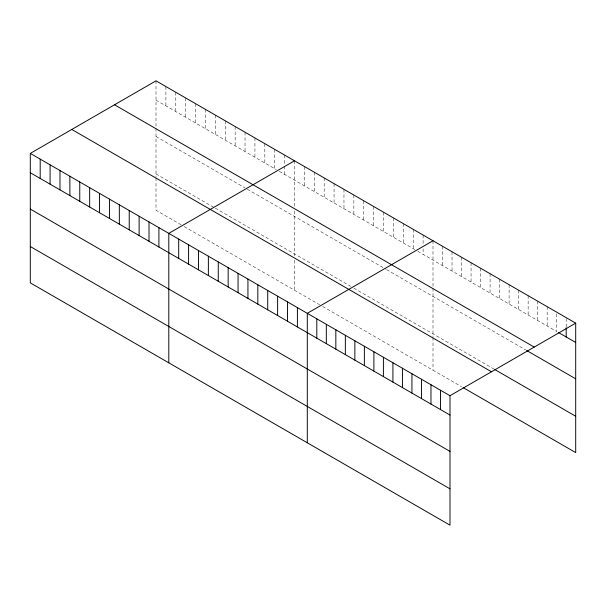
<?xml version="1.0" encoding="UTF-8"?>
<svg xmlns="http://www.w3.org/2000/svg" width="606" height="606" viewBox="0 0 606 606"><rect width="100%" height="100%" fill="white"/><g stroke="black" fill="none" stroke-linecap="round" stroke-linejoin="round"><path stroke-width="0.45" stroke-dasharray="3.03 2.27" d="M156.007 80.833L156.007 127.419M156.007 100.164L276.245 169.582M279.283 171.339L414.739 249.543M417.784 251.301L556.672 331.49L556.672 312.158M156.007 136.501L245.044 187.905M247.324 189.224L385.825 269.185M386.583 269.625L525.758 349.973M156.007 173.945L214.6 207.775M215.365 208.214L350.821 286.418M353.859 288.176L494.049 369.107M181.118 224.781L156.007 210.282L156.007 177.581M184.163 226.538L319.62 304.742M322.665 306.5L461.545 386.681M566.186 318.567L566.186 326.854M547.157 306.666L547.157 325.99M537.651 301.174L537.651 320.498M528.137 295.675L528.137 315.006M518.622 290.183L518.622 309.514M509.108 284.691L509.108 304.023M499.594 279.199L499.594 298.531M490.08 273.707L490.08 293.039M480.573 268.216L480.573 287.547M471.059 262.724L471.059 282.055M461.545 257.232L461.545 276.563M452.031 251.74L452.031 271.071M442.516 246.248L442.516 265.579M433.002 240.756L433.002 287.342M433.002 288.251L433.002 336.595M433.002 337.504L433.002 370.205M423.109 235.045L423.109 245.172M423.109 248.854L423.109 254.376M413.216 229.333L413.216 248.665M403.323 223.622L403.323 242.953M393.43 217.91L393.43 237.241M383.537 212.198L383.537 231.53M373.644 206.487L373.644 225.818M363.751 200.775L363.751 220.107M353.859 195.064L353.859 214.395M343.966 189.352L343.966 208.684M334.073 183.641L334.073 202.972M324.187 177.929L324.187 197.261M314.294 172.218L314.294 191.549M304.401 166.506L304.401 185.837M294.508 160.795L294.508 206.472M294.508 211.017L294.508 255.724M294.508 260.262L294.508 290.244M284.615 155.083L284.615 165.211M284.615 166.127L284.615 174.414M274.723 149.371L274.723 168.703M264.83 143.66L264.83 162.991M254.937 137.948L254.937 157.28M245.044 132.237L245.044 151.568M235.151 126.525L235.151 145.857M225.258 120.814L225.258 140.145M215.365 115.102L215.365 134.434M205.472 109.391L205.472 128.722M195.579 103.679L195.579 123.01M185.686 97.967L185.686 117.299M175.793 92.256L175.793 111.587M165.9 86.544L165.9 105.876M156.007 128.328L156.007 176.672"/><path stroke-width="0.91" d="M30.3 153.409L449.993 395.718L449.993 525.167L30.3 282.858L30.3 153.409L156.007 80.833L575.7 323.142L575.7 452.591L463.128 387.598M294.508 160.795L168.801 233.371L168.801 362.82M433.002 240.756L307.295 313.332L307.295 442.781M449.993 395.718L575.7 323.142M558.262 332.399L575.7 342.473M114.526 104.785L534.219 347.086M526.546 350.435L575.7 378.811M494.837 369.569L575.7 416.254M71.781 129.457L491.474 371.766M30.3 172.74L449.993 415.049M30.3 209.078L449.993 451.387M30.3 246.521L449.993 488.83M566.186 327.77L566.186 336.981M440.479 390.226L440.479 409.558M430.964 384.734L430.964 404.058M421.458 379.242L421.458 398.566M411.944 373.743L411.944 393.074M402.429 368.251L402.429 387.582M392.915 362.759L392.915 382.091M383.401 357.267L383.401 376.599M373.887 351.775L373.887 371.107M364.373 346.284L364.373 365.615M354.866 340.792L354.866 360.123M345.352 335.3L345.352 354.631M335.838 329.808L335.838 349.139M326.323 324.316L326.323 343.647M316.809 318.824L316.809 338.156M297.402 307.621L297.402 326.952M287.509 301.909L287.509 321.241M277.616 296.198L277.616 315.529M267.723 290.486L267.723 309.817M257.83 284.775L257.83 304.106M247.937 279.063L247.937 298.394M238.052 273.351L238.052 292.683M228.159 267.64L228.159 286.971M218.266 261.928L218.266 281.26M208.373 256.217L208.373 275.548M198.48 250.505L198.48 269.837M188.587 244.794L188.587 264.125M178.694 239.082L178.694 258.414M158.908 227.659L158.908 246.99M149.015 221.947L149.015 241.279M139.122 216.236L139.122 235.567M129.229 210.524L129.229 229.856M119.337 204.813L119.337 224.144M109.444 199.101L109.444 218.433M99.551 193.39L99.551 212.721M89.658 187.678L89.658 207.01M79.765 181.967L79.765 201.298M69.872 176.255L69.872 195.586M59.979 170.544L59.979 189.875M50.086 164.832L50.086 184.163M40.193 159.12L40.193 178.452"/></g></svg>
